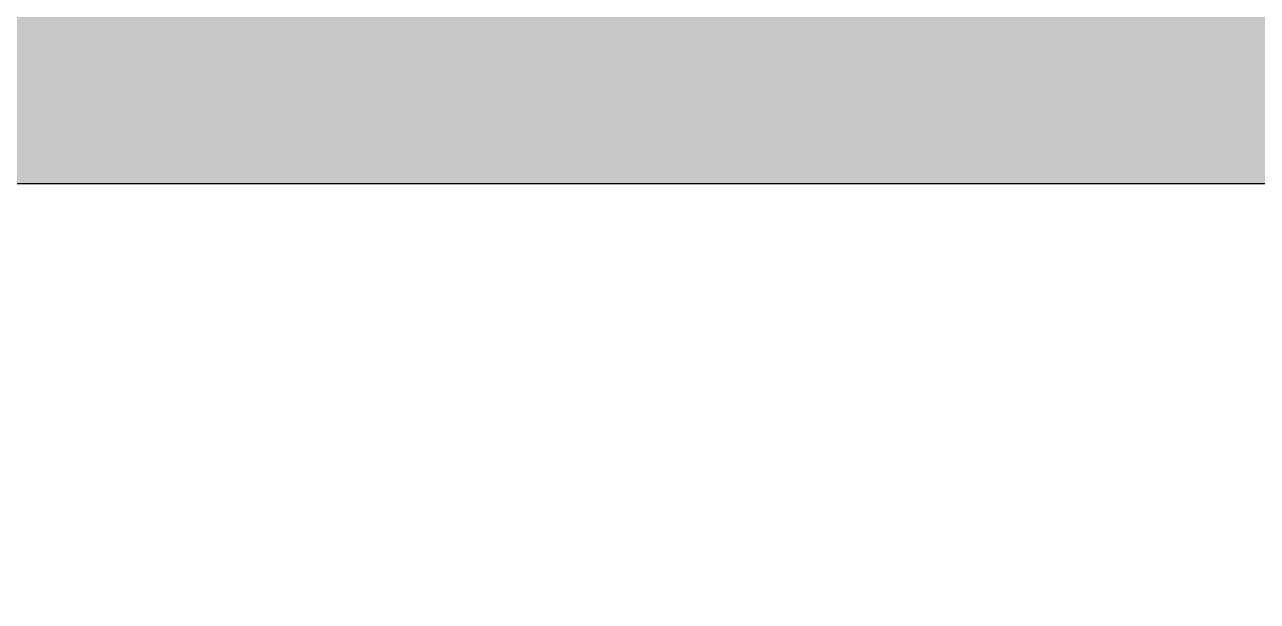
# Model space of a CAD drawing. Header units: millimetres. Extents: x 589 to 1175, y -455 to -172.
# Drawn here: x 613.425 to 615.868, y -192.664 to -191.521 of the extents above; entities that cross this region are included whole.
import ezdxf

# ---------------------------------------------------------------- set-up
doc = ezdxf.new("R2010")
doc.units = ezdxf.units.MM
doc.layers.add('SRAFA', color=251, linetype='Continuous')
doc.layers.add('ZDIVO', color=1, linetype='Continuous')

msp = doc.modelspace()

# ---------------------------------------------------------------- hatches: boundary and pattern name
at = {"layer": 'SRAFA'}
h = msp.add_hatch(color=256, dxfattribs=at)
h.dxf.hatch_style = 1
h.paths.add_polyline_path([(613.0897, -188.5697), (613.0897, -191.4364), (610.5197, -191.4364), (610.5197, -191.6114), (610.2497, -191.6114), (610.2497, -191.7364), (611.8897, -191.7364), (611.8897, -194.2364), (608.0897, -194.2364), (608.0897, -193.1864), (599.7897, -193.1864), (599.7897, -191.9864), (599.1064, -191.9864), (599.3397, -193.3864), (599.3397, -194.1864), (599.8897, -194.1864), (599.8897, -193.3864), (607.8897, -193.3864), (607.8897, -194.4364), (611.7897, -194.4364), (611.7897, -195.2364), (612.3397, -195.2364), (612.3397, -194.2364), (612.3397, -191.8364), (618.6397, -191.8364), (618.6397, -190.2364), (618.1897, -190.2364), (618.1897, -191.4364), (613.2397, -191.4364), (613.2397, -188.5447), (618.1897, -187.7197), (618.1897, -189.3364), (618.6397, -189.3364), (618.6397, -187.2392), (598.8645, -190.5351), (598.9564, -191.0864), (599.7897, -191.0864), (599.7897, -190.7864)])
h.paths.add_polyline_path([(608.4897, -191.4364), (608.4897, -191.7364), (610.2497, -191.7364), (610.2497, -191.6114), (610.5197, -191.6114), (610.5197, -191.4364), (610.0397, -191.4364)], flags=17)

# ---------------------------------------------------------------- linework, layer by layer
at = {"layer": 'ZDIVO'}
msp.add_line((612.3397, -191.8364), (618.6397, -191.8364), dxfattribs=at)

doc.saveas('drawing.dxf')
